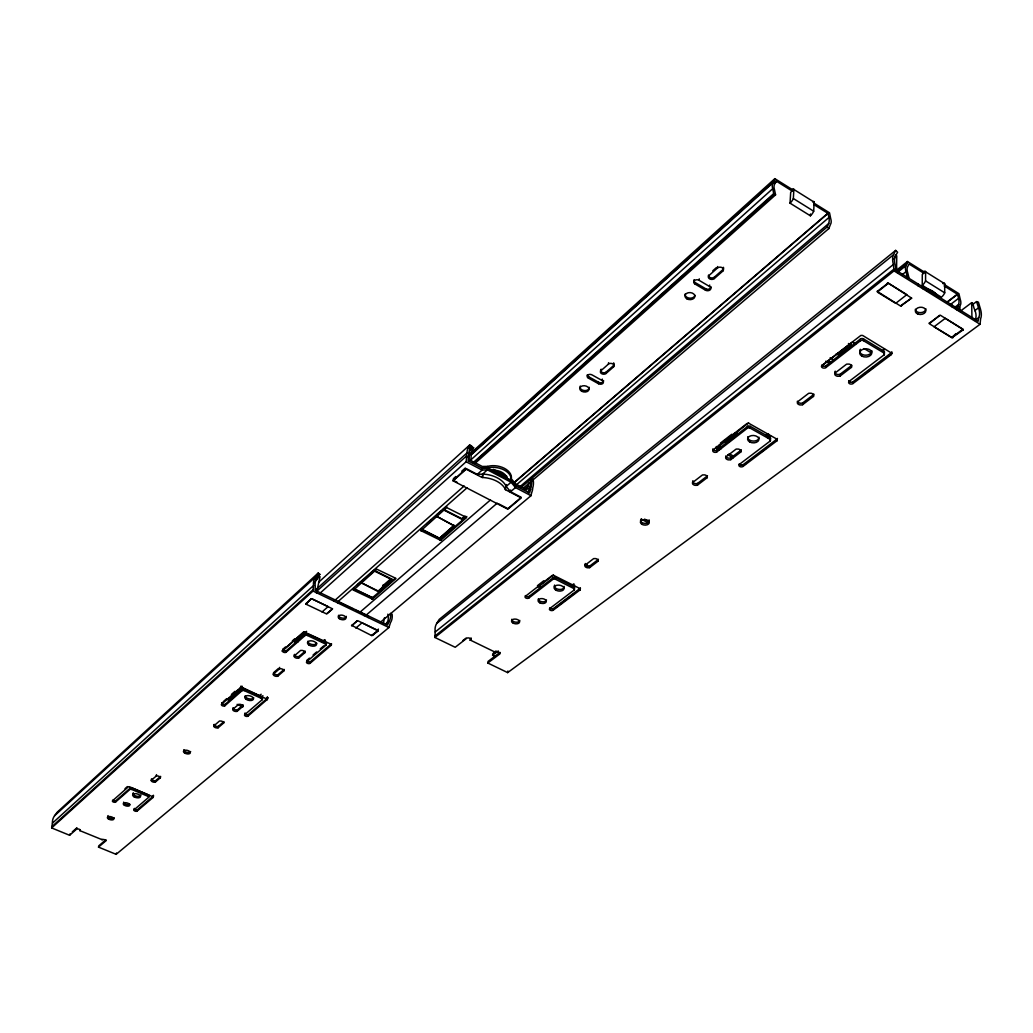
<?xml version="1.0" encoding="UTF-8"?>
<svg xmlns="http://www.w3.org/2000/svg" width="1033" height="1033" viewBox="0 0 1033 1033"><rect width="100%" height="100%" fill="white"/><g stroke="black" fill="none" stroke-linecap="round" stroke-linejoin="round"><path stroke-width="1.5" d="M925.607 271.808L944.678 283.726L944.717 292.817A5.759 2.725 -55.5 0 1 941.386 297.194L922.237 285.302A5.785 2.686 -55.8 0 0 925.568 280.886L925.607 271.808A2.466 1.136 -55.7 0 0 923.799 271.718L907.465 261.517L896.14 270.556M922.237 285.302L922.288 274.404L923.786 273.228L923.799 271.718M922.65 288.659L922.65 286.812M918.117 285.844L918.13 283.998M976.547 301.597L978.406 302.165L980.446 308.996A21.435 11.311 52.1 0 1 980.627 318.745L980.059 324.285L507.668 672.612L487.808 663.018L499.443 654.238A2.298 1.304 8.6 0 0 498.823 652.365A2.298 1.304 8.6 0 0 495.646 652.404L470.519 640.189A2.311 1.317 9.2 0 0 469.86 638.278A2.311 1.317 9.2 0 0 466.684 638.317L455.204 647.278L434.893 637.464L435.203 631.976A16.528 12.086 51.6 0 1 436.675 623.48L439.219 619.4L895.65 250.399L897.587 252.22L895.508 255.964A19.614 10.498 51.2 0 0 895.353 265.701L895.998 270.259L978.135 321.276L978.742 317.57A19.369 10.227 52.1 0 0 978.574 307.821L976.547 301.597L972.673 304.503M897.303 272.557L906.122 265.533L907.465 261.517M896.528 271.472L896.76 255.835L895.585 255.112L894.41 258.405A16.58 8.897 51.2 0 0 893.829 258.947M821.713 365.217L821.816 365.372A2.544 1.717 -0.3 0 0 826 365.721L860.386 339.031A2.208 1.511 -1.7 0 1 863.511 338.876L883.809 351.104A2.169 1.472 -2 0 1 884.274 352.847L883.912 354.99L849.268 381.267A2.531 1.692 -0.8 0 0 849.475 383.656A2.531 1.692 -0.8 0 0 853.051 383.488L891.13 354.706L891.156 352.899A2.337 1.575 -2.2 0 0 891.776 351.749M434.893 637.464L894.01 270.878L893.39 264.487A21.706 11.621 51.2 0 1 893.545 254.751L895.65 250.399M884.235 354.668A2.169 1.472 -2 0 0 883.783 352.912L883.809 351.104M883.912 354.99L884.274 352.847M883.783 352.912L863.459 340.683L863.511 338.876M891.13 354.706A2.337 1.575 -2.2 0 0 891.647 353.157L862.684 335.467L860.902 335.402L822.1 365.269A2.544 1.717 -0.3 0 0 822.345 367.696A2.544 1.717 -0.3 0 0 825.922 367.528L860.334 340.851L860.386 339.031M853.051 383.488L853.103 381.694L891.156 352.899M836.239 353.88A3.306 2.247 -0.9 0 0 841.469 354.087L850.262 347.256L850.314 345.771A3.319 2.273 -1.2 0 0 851.089 344.712M851.295 367.438A1.976 1.33 -1 0 0 851.683 366.999L851.592 365.682A4.287 2.892 -0.9 0 0 849.061 364.081L846.828 364.12A1.976 1.33 -1 0 0 846.221 364.429L835.155 372.939A1.963 1.317 -0.6 0 0 834.767 373.378L834.884 374.682A4.261 2.867 -0.6 0 0 837.401 376.257L839.609 376.232A1.963 1.317 -0.6 0 0 840.216 375.922L851.295 367.438L851.36 365.63A1.976 1.33 -1 0 0 851.734 365.191M840.203 375.922L840.268 374.127L851.36 365.63M841.469 354.087L841.521 352.602L850.314 345.771M840.268 374.127A1.963 1.317 -0.6 0 1 839.674 374.437L837.75 374.527A4.261 2.867 -0.6 0 1 835.09 373.068L835.219 371.144M825.922 367.528L826 365.721M72.31 831.849L76.933 827.769L76.532 829.163L69.611 835.284L51.65 827.937L313.012 591.057L313.528 585.556A16.825 12.641 48 0 1 315.388 577.06L318.241 573.005L319.843 574.361L317.105 577.886A15.198 11.415 48 0 0 315.246 586.382L315.078 590.282L387.543 625.12L388.821 621.814A15.03 11.195 49.6 0 0 390.435 613.344M521.174 487.395L827.226 226.911L828.737 223.49A22.119 12.112 49.6 0 0 828.995 217.434L827.807 213.289L813.681 204.469M813.345 396.478A1.924 1.291 0.3 0 0 813.707 396.052L813.591 394.787A4.184 2.789 0.4 0 0 811.086 393.237L808.904 393.263A1.924 1.291 0.4 0 0 808.322 393.573L797.696 401.734A1.911 1.278 0.7 0 0 797.334 402.16L797.463 403.412A4.158 2.763 0.7 0 0 799.955 404.936L802.125 404.923A1.911 1.278 0.7 0 0 802.693 404.626L813.345 396.478L813.423 394.696A1.924 1.291 0.3 0 0 813.784 394.27L813.862 394.102M528.586 483.134A31.584 21.551 49.1 0 1 528.044 486.13L527.295 488.764A5.217 3.551 50 0 0 526.843 489.849L515.841 484.077L511.322 478.783A15.999 10.175 9 0 0 504.401 468.323A15.999 10.175 9 0 0 487.705 466.387L482.256 466.464L471.035 460.589A5.294 3.641 48.3 0 0 470.971 459.207L471.113 456.224A31.623 21.59 49 0 1 473.618 447.702L471.784 446.734A30.486 20.828 48.9 0 0 469.279 455.269L469.137 458.252A5.294 3.641 48.2 0 1 468.556 461.17M802.693 404.626L802.783 402.844L813.423 394.696M792.208 189.504L792.13 191.015L790.684 192.293L790.038 203.165L810.389 215.807A5.927 2.428 -57.1 0 0 813.694 211.21L814.146 202.145L793.861 189.465A2.531 1.007 -57.2 0 0 792.208 189.504L774.84 178.657L470.971 453.022M810.389 215.807L810.479 213.986M214.089 724.624L214.632 725.502A3.073 1.575 13.1 0 0 216.865 726.431L218.157 726.431A1.42 0.723 13.1 0 0 218.492 726.264L223.916 721.563L223.554 723.074L218.131 727.761A1.42 0.723 13.1 0 1 217.795 727.929L216.271 727.891A3.086 1.575 13.1 0 1 214.141 726.896L213.728 726.122A1.42 0.723 13.2 0 1 213.87 725.876L214.231 724.378M790.038 203.165A5.953 2.376 -57.3 0 0 793.344 198.53L793.861 189.465M712.847 448.864A2.363 1.537 3.3 0 0 714.32 450.478A2.363 1.537 3.3 0 0 717.044 450.104L747.84 426.255A2.027 1.33 2.3 0 1 750.294 426.371L769.947 437.437A2.053 1.343 1.9 0 1 770.192 439.335L770.089 441.091L739.421 464.359A2.363 1.511 2.7 0 0 739.757 466.503A2.363 1.511 2.7 0 0 743.076 466.387L776.829 440.871L777.41 438.444M776.829 440.871L777.242 438.793M770.089 441.091A2.053 1.343 1.9 0 0 769.83 439.206L769.947 437.437M475.038 463.365L775.576 194.824L774.479 189.723A11.879 6.547 49.1 0 1 774.879 183.68L776.454 181.227L792.13 191.015M471.435 454.623L773.162 182.609L774.84 178.657M713.132 449.742L713.248 449.884A2.363 1.537 3.3 0 0 713.583 451.976A2.363 1.537 3.3 0 0 716.902 451.847L747.324 428.243L747.505 426.448M747.324 428.243L747.84 426.255M769.83 439.206L750.178 428.127L750.294 426.371M233.084 708.083L233.484 708.87A3.125 1.627 13 0 0 235.653 709.891L237.19 709.942A1.446 0.749 12.9 0 0 237.538 709.761L243.129 704.919L242.768 706.443L237.177 711.285A1.446 0.749 12.9 0 1 236.841 711.453L235.292 711.414A3.125 1.627 13 0 1 233.122 710.394L232.722 709.606A1.446 0.749 13 0 1 232.864 709.348L233.226 707.837M743.076 466.387L743.205 464.63L776.932 439.102M740.674 452.067A1.846 1.188 2.7 0 0 741.01 451.679L740.842 450.504A3.99 2.583 2.8 0 0 738.388 449.058L736.322 449.058A1.846 1.201 2.7 0 0 735.78 449.342L725.979 456.87A1.834 1.188 3 0 0 725.644 457.27L725.825 458.432A3.977 2.57 3 0 0 728.252 459.866L730.318 459.853A1.834 1.175 3 0 0 730.86 459.582L740.674 452.067L740.803 450.323A1.846 1.188 2.7 0 0 741.126 449.923L741.19 449.768M736.749 432.414A3.086 2.027 2.7 0 1 736.258 434.402L736.142 435.836L728.381 441.866A3.073 2.001 3 0 1 723.526 441.633M728.381 441.866L728.497 440.432L736.258 434.402M730.86 459.582L730.99 457.839L740.803 450.323M716.45 448.464L716.502 446.566L716.45 448.464L719.239 450.014M716.902 451.847L717.044 450.104M722.726 271.163A3.383 2.428 1.9 0 0 722.222 267.728A3.383 2.428 1.9 0 0 717.47 268.025L709.051 275.449A3.357 2.415 2.2 0 0 709.568 278.845A3.357 2.415 2.2 0 0 714.294 278.561L722.726 271.163L722.855 269.678A3.37 2.428 1.9 0 0 723.371 267.289M707.011 477.827A1.808 1.149 3.7 0 0 707.334 477.44L707.14 476.316A3.912 2.492 3.8 0 0 704.726 474.896L702.698 474.909A1.808 1.149 3.7 0 0 702.169 475.167L692.743 482.424A1.795 1.136 4 0 0 692.433 482.798L692.626 483.922A3.887 2.479 4 0 0 695.028 485.316L697.043 485.316A1.795 1.136 4 0 0 697.559 485.058L707.011 477.827L707.153 476.084A1.795 1.149 3.7 0 0 707.476 475.709M697.559 485.058L697.714 483.328L707.153 476.084M717.47 268.025L717.599 266.54M714.294 278.561L714.423 277.089L722.855 269.678M709.581 286.515L699.121 280.33A3.344 2.389 2.8 0 0 694.434 280.614A3.344 2.389 2.8 0 0 694.989 283.998L705.423 290.157A3.331 2.376 2.5 0 0 710.11 289.873A3.331 2.376 2.5 0 0 709.581 286.515L709.71 285.043M692.743 482.424L692.898 480.694M705.423 290.157L705.565 288.685L695.119 282.526A3.344 2.389 2.8 0 1 694.124 279.672M699.121 280.33L699.264 278.858M694.989 283.998L695.119 282.526M101.97 839.325L102.138 839.752A1.898 0.865 13.9 0 1 104.656 839.752A1.898 0.865 13.9 0 1 105.56 841.107L98.497 847.112L116.148 854.343L388.912 627.522L390.5 622.628A16.631 12.383 49.6 0 0 392.101 614.144M51.65 827.937L52.425 823.185A13.532 11.763 46.2 0 1 54.568 815.76L57.293 812.106L318.241 573.005M598.017 561.216A1.679 1.02 6.5 0 0 598.275 560.88L598.042 559.873A3.641 2.208 6.6 0 0 595.718 558.595L593.833 558.582A1.679 1.02 6.6 0 0 593.368 558.814L585.091 565.18A1.666 1.007 6.8 0 0 584.82 565.516L585.065 566.51A3.628 2.182 6.7 0 0 587.39 567.776L589.249 567.788A1.666 1.007 6.7 0 0 589.714 567.569L598.017 561.216L598.21 559.537A1.679 1.02 6.5 0 0 598.417 559.331M355.83 628.09L362.002 622.834L378.026 630.879L371.854 635.669L351.672 625.378M587.067 565.903L587.273 564.238M613.628 365.54L606.216 372.035A3.125 2.131 6.1 0 1 601.865 372.254A3.125 2.131 6.1 0 1 601.18 369.22L600.999 370.666A3.125 2.131 6.1 0 0 601.684 373.688A3.125 2.131 6.1 0 0 606.035 373.468L613.447 366.973L613.628 365.54A3.138 2.156 5.9 0 0 614.028 365.062M589.714 567.569L589.92 565.89L598.21 559.537M606.035 373.468L606.216 372.035M525.332 595.55A2.092 1.24 8.1 0 0 526.946 596.687A2.092 1.24 8.1 0 0 529.09 596.377L553.533 577.46A1.782 1.059 7.5 0 1 555.689 577.589L573.948 586.847A1.808 1.072 7.1 0 1 574.361 588.384L574.154 590.037L549.788 608.514A2.079 1.214 7.6 0 0 550.305 610.258A2.079 1.214 7.6 0 0 553.184 610.219L579.991 589.959L580.21 588.293L553.404 608.566A2.079 1.214 7.5 0 1 551.364 608.902A2.079 1.214 7.5 0 1 549.711 607.882M579.991 589.959L580.443 588.048M600.999 370.666L608.398 364.132L608.579 362.699M585.091 565.18L585.298 563.514M602.11 380.506L592.064 374.914A3.112 2.118 6.5 0 0 587.725 375.121A3.112 2.118 6.5 0 0 588.423 378.13L598.456 383.708A3.112 2.105 6.2 0 0 602.781 383.501A3.112 2.105 6.2 0 0 602.11 380.506L602.291 379.072M598.456 383.708L598.636 382.275L588.616 376.709A3.112 2.118 6.5 0 1 587.351 374.695M574.154 590.037A1.808 1.072 7.1 0 0 573.728 588.5L573.948 586.847M588.423 378.13L588.616 376.709M553.184 610.219L553.404 608.566M580.236 589.714L579.926 588.565L553.611 575.355A1.924 1.149 7.5 0 0 551.88 575.704L525.423 596.299A2.092 1.227 8.1 0 0 525.965 598.068A2.092 1.227 8.1 0 0 528.857 598.017L552.991 579.293L553.262 577.615M552.991 579.293L553.533 577.46M573.728 588.5L555.457 579.242L555.689 577.589M528.857 598.017L529.09 596.377M507.668 672.612L507.9 671.011M481.985 468.207L487.421 468.065A16.012 10.162 9 0 1 504.143 470.002A16.012 10.162 9 0 1 511.064 480.461L515.557 485.794L529.567 492.999A47.57 32.139 51 0 1 530.588 489.681L531.039 486.556A22.248 15.146 49.4 0 0 531.556 479.816M499.443 654.238L499.688 652.636A2.298 1.304 8.6 0 0 499.946 652.352M495.388 656.562L492.612 655.219L492.857 653.618L496.24 651.048M487.808 663.018L488.054 661.417L499.688 652.636M511.322 478.783L511.064 480.461L487.421 468.065L487.705 466.387M510.328 492.237L510.676 489.991M455.863 476.484L453.487 478.615L453.1 480.849L507.81 509.192L521.187 497.906L505.395 489.655L506.312 484.554M506.454 484.748L506.183 486.427L510.56 491.747L521.265 497.338L507.9 508.636L498.577 503.807M470.777 638.575L470.209 640.279L470.777 638.575A2.311 1.317 9.2 0 0 471.151 637.968M505.395 489.655L505.524 489.552A22.261 13.997 9.2 0 0 482.437 477.491L483.057 473.747M482.437 477.491L482.592 474.095L487.421 469.834L511.077 482.23L515.467 487.563L530.988 495.698A47.557 32.113 51 0 1 532.382 490.61L532.834 487.486A22.429 15.263 49.4 0 0 533.08 479.118M446.798 506.648L443.26 509.773L461.635 519.16L464.101 516.552M454.016 525.732L435.81 515.867L454.016 525.732L439.025 538.697L427.83 533.054M319.946 593.291L466.128 461.738A49.145 34.115 47.2 0 0 466.451 456.018L466.993 452.893A22.571 15.443 48.7 0 1 469.705 444.952L471.526 445.92A22.39 15.314 48.7 0 0 468.827 453.849L468.285 456.986A49.119 34.089 47.3 0 1 468.181 460.834L482.359 468.401L487.705 468.143L511.335 480.539L515.725 485.884M439.025 538.697L454.12 525.19M440.2 540.349L440.445 538.697L421.244 528.961L421.012 530.691L440.678 540.349L466.619 517.52L446.682 507.603L420.986 530.665L421.309 529.051M440.936 538.709L440.471 540.375L440.484 538.709L466.839 516.487M440.678 540.349L441.156 538.632M441.026 540.156L441.311 538.503M420.935 530.613L421.219 528.935M382.43 588.41L382.959 585.621L390.861 578.777M377.949 591.457L391.804 579.035L377.949 591.457L360.414 582.328L378.052 590.928M383.359 623.583L384.508 617.644M245.105 713.17L244.744 714.681A1.859 0.968 12.8 0 0 245.505 716.14A1.859 0.968 12.8 0 0 247.972 716.127L267.366 699.302L242.355 687.5A1.704 0.904 13 0 0 240.508 687.668L240.87 686.132M267.327 699.522L267.715 697.766M382.378 587.635L382.636 586.318M371.518 635.411L377.975 630.776L378.336 629.045M368.187 617.566L368.51 615.965M372.1 599.14L372.293 597.513L353.764 588.526L353.467 590.153L372.474 599.127L396.001 578.403L376.748 569.183L353.467 590.153M372.229 599.153L372.629 597.539L395.071 578.403M372.358 599.14L372.861 597.5M372.59 599.088L373.107 597.345M364.249 615.681L364.572 614.08M353.389 590.075L353.803 587.984M309.448 658.137L307.046 660.19L306.711 661.753A1.95 1.059 12 0 0 307.447 663.328A1.95 1.059 12 0 0 310.055 663.302L331.167 645.276L331.49 643.701L310.391 661.74A1.95 1.059 12.1 0 1 308.118 661.908A1.95 1.059 12.1 0 1 306.814 660.565M306.711 661.753L326.079 645.096A1.653 0.917 11.9 0 0 325.318 643.933L325.64 642.358L307.731 633.9A1.692 0.943 12.2 0 0 305.458 633.926L286.477 650.622L286.128 652.185A1.95 1.072 12.5 0 1 283.52 652.21A1.95 1.072 12.5 0 1 282.758 650.609L283.119 649.047L285.431 647.007M325.911 645.289L326.415 643.507A1.653 0.917 11.9 0 0 325.64 642.358M326.079 645.096L326.415 643.507M338.191 603.156L338.527 601.555M334.201 601.245L334.537 599.631M310.055 663.302L310.391 661.74M286.128 652.185L305.122 635.502A1.692 0.943 12.2 0 1 307.382 635.476L307.731 633.9M316.472 593.084L320.036 576.698L319.016 576.194L315.685 579.242M304.864 652.701L305.213 651.139L299.053 656.471A1.511 0.826 12.3 0 1 298.692 656.652L297.297 656.678A3.28 1.795 12.3 0 1 294.973 655.645L294.431 654.677A1.511 0.826 12.3 0 1 294.599 654.393L294.25 655.955A1.511 0.826 12.3 0 0 294.082 656.239L294.47 657.091A3.28 1.795 12.3 0 0 296.716 658.189L298.343 658.215A1.511 0.826 12.3 0 0 298.718 658.034L304.864 652.701A1.511 0.839 12.2 0 0 305.045 652.417L304.658 651.565A3.293 1.808 12.2 0 0 302.411 650.454L300.758 650.416A1.511 0.839 12.2 0 0 300.396 650.609L294.25 655.955M298.718 658.034L299.053 656.471M305.122 635.502L305.458 633.926M295.167 640.37L294.96 642.126L295.231 640.098M277.787 676.15L278.135 674.601L284.088 669.436L283.739 670.985L277.787 676.15A1.485 0.801 12.5 0 1 277.425 676.331L275.824 676.305A3.228 1.743 12.5 0 1 273.603 675.22L273.203 674.394A1.485 0.801 12.5 0 1 273.371 674.123L279.323 668.945A1.498 0.813 12.5 0 1 279.672 668.764L281.286 668.79A3.241 1.756 12.5 0 1 283.52 669.875L283.92 670.611A1.498 0.813 12.4 0 1 283.739 670.985M273.371 674.123L273.719 672.573L278.484 668.428M279.323 668.945L279.672 667.395M244.744 714.681L262.188 699.728L262.537 698.192A1.601 0.852 12.6 0 0 261.891 696.926L244.576 689.088A1.588 0.839 13 0 0 242.716 688.959L225.246 704.248L224.871 705.771A1.872 0.968 13.2 0 1 222.405 705.784A1.872 0.968 13.2 0 1 221.63 704.312L221.992 702.789M266.85 698.579L267.198 697.043M267.121 698.812L267.47 697.275M267.173 699.728L267.65 697.52M262.188 699.728A1.601 0.852 12.6 0 0 261.543 698.463L261.891 696.926M247.972 716.127L248.32 714.616L267.676 697.998M261.543 698.463L244.214 690.612L244.576 689.088M237.177 711.285L237.538 709.761M224.871 705.771L242.109 690.625L242.51 689.076M242.109 690.625L242.716 688.959M218.131 727.761L218.492 726.264M160.257 777.849L160.632 776.39L155.738 780.625A1.356 0.659 13.6 0 1 155.441 780.767L154.214 780.767A2.931 1.42 13.7 0 1 152.096 779.902L151.528 779.102A1.356 0.659 13.7 0 1 151.657 778.869L151.27 780.328A1.356 0.659 13.7 0 0 151.154 780.548L151.567 781.245A2.931 1.42 13.7 0 0 153.633 782.175L155.066 782.226A1.356 0.659 13.6 0 0 155.363 782.071L160.257 777.849A1.356 0.659 13.6 0 0 160.386 777.617L159.96 776.919A2.944 1.433 13.6 0 0 157.894 775.99L156.448 775.938A1.356 0.659 13.6 0 0 156.151 776.093L151.27 780.328M156.151 776.093L156.525 774.634M155.363 782.071L155.738 780.625M153.439 796.004L137.479 809.652A1.704 0.801 13.7 0 1 135.271 809.627A1.704 0.801 13.7 0 1 134.471 808.4L134.096 809.82A1.704 0.801 13.7 0 0 134.897 811.06A1.704 0.801 13.7 0 0 137.105 811.086L153.078 797.45L153.336 795.229M153.078 797.45L153.568 795.849M134.096 809.82L148.597 797.386A1.472 0.697 13.6 0 0 147.926 796.314L148.3 794.868L132.159 788.037A1.446 0.697 13.9 0 0 130.481 787.908L115.954 800.614L115.58 802.047A1.704 0.813 14 0 1 113.359 802.021A1.704 0.813 14 0 1 112.545 800.769L128.221 786.952A1.562 0.749 13.9 0 1 129.474 786.746L153.142 796.882M148.597 797.386L148.972 795.952A1.472 0.697 13.6 0 0 148.3 794.868M137.105 811.086L137.479 809.652M130.274 788.024L129.9 789.47L115.58 802.047M130.481 787.908L130.093 789.354A1.446 0.697 13.9 0 1 131.785 789.483L147.926 796.314M131.785 789.483L132.159 788.037M116.148 854.343L116.509 852.948M495.169 651.345L495.646 652.404M105.56 841.107L105.947 839.713L98.884 845.73L98.497 847.112M69.611 835.284L70.012 833.889M351.517 625.624L357.663 620.665L378.052 630.479M79.903 829.551L79.773 830.597L102.202 839.726M944.175 285.96L957.371 294.185L958.663 298.292A21.461 11.402 51.8 0 1 958.714 304.361L957.501 307.834L959.089 309.422L960.29 305.342A11.415 6.043 51.9 0 0 960.225 299.273L958.921 293.669L944.201 284.462M523.808 487.705L828.866 228.564L830.416 224.535A11.763 6.43 49.8 0 0 830.674 218.479L829.538 212.824L813.784 202.984M929.287 323.122L940.327 315.194L963.35 329.721L952.129 337.636L929.338 323.755L939.449 315.401M777.139 440.562L776.945 439.154L749.157 423.491A2.182 1.433 2.3 0 0 746.575 423.827L713.209 449.794M911.597 298.098L888.148 283.042L877.275 291.422L900.686 306.117L911.597 298.098L900.996 305.548L901.577 305.897M319.016 576.194L317.273 579.216A12.848 9.659 47.9 0 0 314.639 582.599M305.884 604.266L311.23 598.74M327.035 613.744L332.484 608.941L326.441 613.86L306.039 604.202M351.93 625.701L357.056 620.781M378.039 630.659L372.448 635.398M294.857 641.687L306.62 631.331M930.01 323.135L929.313 323.071M952.994 337.429L952.361 337.042L955.732 333.827M54.568 815.76L315.388 577.06M315.091 578.712L319.843 574.361M52.425 823.185L313.528 585.556M318.538 582.367L469.705 444.952M52.05 826.529L313.361 589.456M469.15 448.09L471.526 445.92M469.421 448.864L471.784 446.734M316.292 589.327L466.993 452.893M471.255 449.833L473.618 447.702M316.86 591.186L466.451 456.018M466.916 457.399L469.279 455.269M470.738 454.404L774.75 180.155M470.699 454.675L774.724 180.465M305.768 603.776L311.527 598.675L328.107 606.629L322.051 611.988M774.066 183.383L776.454 181.227M774.04 183.68L776.442 181.524M470.531 460.163L772.761 188.652A10.872 5.991 49.1 0 1 773.162 182.609M461.79 471.177L465.354 467.988M473.359 462.474L773.678 193.649M453.1 480.849L466.141 469.176L482.037 477.466M473.424 463.107L773.82 194.359L775.576 194.824M334.989 600.238L464.14 485.962M457.296 482.424L453.19 480.293L466.245 468.608L477.246 474.354L482.075 470.092L487.421 469.834M223.167 701.756L226.705 698.631M231.431 694.46L234.969 691.335M292.365 640.886L294.689 638.833M124.993 788.695L127.408 786.565M712.783 270.788L716.398 267.612M221.54 704.299L242.096 686.17M282.009 650.984L303.779 631.783M337.636 601.916L467.045 487.808M282.758 650.609L304.231 631.964L331.167 644.269A1.782 0.994 11.8 0 1 331.167 645.276M357.418 584.794L361.046 581.592M436.998 514.628L440.613 511.451M370.64 573.315L374.049 570.319M426.655 523.938L431.239 519.909M233.523 694.318L238.261 690.147M360.297 582.87L371.673 572.85M427.701 523.473L431.135 520.451M228.422 700L242.626 687.5M213.87 725.876L219.28 721.176A1.42 0.736 13.1 0 1 219.616 721.008L221.139 721.047A3.086 1.588 13.1 0 1 223.283 722.054L223.709 722.726A1.42 0.736 13.1 0 1 223.554 723.074M232.864 709.348L238.442 704.493A1.446 0.762 12.9 0 1 238.791 704.325L240.34 704.364A3.138 1.64 12.9 0 1 242.523 705.397L242.936 706.081A1.446 0.762 12.9 0 1 242.768 706.443M388.86 580.946L391.12 578.984M461.635 519.16L465.199 516.074M258.754 696.281L261.155 694.228M322.257 641.7L324.62 639.659M323.097 642.242L325.46 640.215M260.458 697.779L262.911 695.674M359.561 612.543L490.468 499.946M511.077 482.23L506.183 486.427A22.326 14.062 9.2 0 0 482.592 474.095L477.246 474.354M313.051 655.038L316.653 651.952M320.256 648.866L323.846 645.78M514.382 482.282L827.807 213.289M514.344 482.566L827.795 213.586M516.345 484.89L828.995 217.434M365.966 615.268L497.247 503.123M510.56 491.747L515.467 487.563M519.237 487.279L828.737 223.49M524.402 489.216L528.044 486.13M528.586 488.635L531.039 486.556M528.121 491.747L530.588 489.681M380.686 622.008L530.988 495.698M386.355 623.893L388.821 621.814M436.675 623.48L893.545 254.751M435.203 631.976L893.39 264.487M435.177 635.863L894.036 269.045M897.38 271.046L907.452 263.015M897.367 271.343L907.439 263.325M902.274 274.597L906.057 271.602A10.537 5.643 51.3 0 1 906.122 265.533M462.707 640.705L466.051 638.097M537.431 585.698L543.784 580.74M720.35 443.17L731.79 434.26M748.641 422.846L716.385 448.374M822.358 365.475L852.238 342.233L855.957 343.705M553.468 575.019L537.999 587.144L538.348 585.827L541.163 587.248M765.647 435.603L768.126 433.705M766.783 436.404L769.262 434.519M571.339 585.75L573.909 583.787M572.011 587.015L574.58 585.065M767.997 437.798L770.566 435.849M882.001 351.013L884.571 349.051M947.093 302.01L957.371 294.185M947.093 302.307L957.371 294.495M949.663 305.122L958.663 298.292M492.612 655.219L498.268 650.945M554.321 608.553L573.573 593.988M743.101 465.793L745.671 463.843M759.797 453.164L766.215 448.309M865.112 373.52L874.099 366.728M885.655 357.986L892.086 353.131M954.866 307.266L958.714 304.361M960.432 311.114L971.704 302.643L972.828 303.353L973.964 308.015A16.36 8.651 52.1 0 1 974.765 320.307M974.7 310.713L978.574 307.821M952.361 337.042L962.446 329.579L963.079 329.966M974.855 320.45L978.742 317.57M331.838 608.824L332.51 608.824L311.708 598.688M887.282 283.442L888.587 283.365L906.871 294.625L895.701 303.34L877.482 292.184L877.391 291.099L878.05 291.5L887.915 283.662L887.27 283.262M962.963 330.276L963.04 329.243L945.298 318.319L934.013 326.815L951.742 337.675L953.046 337.61M79.877 830.597L79.941 830.571A1.911 0.878 14.2 0 0 78.999 829.202A1.911 0.878 14.2 0 0 76.532 829.163M491.773 470.351L493.593 470.235A11.595 7.36 9 0 1 506.467 476.988L506.738 478.202M739.124 463.998A2.363 1.511 2.7 0 0 740.919 465.095L741.152 465.121M848.687 380.699A2.531 1.692 -0.9 0 0 850.379 382.184L850.624 382.223M237.099 704.351L242.845 706.946M295.309 640.563L298.059 641.855M307.382 635.476L325.318 643.933M311.114 598.804L305.781 604.176M338.85 602.149L353.054 608.979M355.894 610.348L362.996 613.757M313.012 591.057L388.912 627.522M354.836 589.404L371.247 597.358M375.418 570.978L390.448 578.364M373.946 570.849L391.701 579.565M422.342 529.684L439.115 538.141M443.351 509.217L461.725 518.605M588.397 566.588L585.737 565.206L588.384 566.755M493.412 469.382L507.009 476.51M466.128 461.738L482.075 470.092M644.669 519.173L648.724 521.329M641.79 519.431L648.556 523.021M718.594 445.378L721.305 446.902M716.592 446.721L720.776 449.058M729.143 453.707L733.327 456.031M727.619 454.675L733.198 457.774M828.324 361.163L830.79 362.622M825.806 361.188L829.499 363.371M830.132 357.818L833.825 360.001M864.13 348.586L870.935 352.666M911.519 298.175L911.351 298.305M894.01 270.878L980.059 324.285M793.344 198.53L813.694 211.21M925.568 280.886L944.717 292.817M923.786 273.228L909.053 264.022L907.736 266.54A11.518 6.159 51.3 0 0 907.671 272.596L908.924 277.657L907.297 277.27L906.057 271.602M827.226 226.911L828.866 228.564M835.077 373.068L834.729 372.306M585.078 564.547L585.414 564.986A3.615 2.182 6.7 0 0 587.854 566.161L589.456 566.123A1.666 1.007 6.7 0 0 589.92 565.89M692.588 481.856L692.911 482.359A3.887 2.479 4 0 0 695.454 483.651L697.198 483.586A1.795 1.136 4 0 0 697.714 483.328M797.386 401.256L797.696 401.811A4.158 2.763 0.7 0 0 800.33 403.219L802.202 403.141A1.911 1.278 0.7 0 0 802.783 402.844M772.761 188.652L773.82 194.359M725.695 455.992L725.954 456.676A3.964 2.57 3 0 0 728.394 458.123L730.447 458.11A1.834 1.188 3 0 0 730.99 457.839M273.551 672.948L274.094 673.8A3.228 1.743 12.5 0 0 276.405 674.794L277.774 674.781A1.485 0.801 12.5 0 0 278.135 674.601M971.704 302.643L971.937 318.293M956.635 307.911L956.648 309.758M952.181 305.148L952.194 306.995M923.476 288.181A19.098 13.209 -3.8 0 1 938.093 297.246M926.846 290.596A19.111 13.209 -3.8 0 1 936.892 296.833M896.037 268.851A36.607 19.64 51.6 0 1 896.502 267.534M959.192 306.414A25.967 13.855 51.9 0 1 960.277 311.656M958.172 308.802A25.76 13.752 51.8 0 1 958.404 310.494M841.521 352.602A3.306 2.247 -0.9 0 1 837.582 353.157M735.018 432.685A3.086 2.014 2.7 0 1 736.568 435.397M942.858 283.623A2.453 1.162 -55.5 0 1 944.678 283.726M848.455 343.537A3.319 2.273 -1.2 0 1 850.934 345.022A3.319 2.273 -1.2 0 1 850.262 347.256M728.497 440.432A3.073 2.001 3 0 1 724.185 440.6M925.852 308.738A5.268 3.628 -3.7 0 1 920.752 312.637A5.268 3.628 -3.7 0 1 915.328 309.319M871.878 350.781A6.082 4.132 -1.6 0 1 866.119 355.197A6.082 4.132 -1.6 0 1 859.74 351.388M859.856 350.316A6.082 4.132 -1.6 0 1 860.386 349.296M853.103 381.694A2.531 1.692 -0.9 0 1 850.379 382.184M743.205 464.63A2.363 1.511 2.7 0 1 740.919 465.095M759.01 437.191A5.656 3.693 2.2 0 1 753.173 441.091A5.656 3.693 2.2 0 1 747.802 436.675M519.819 620.394A4.042 2.337 8.3 0 1 515.519 622.15A4.042 2.337 8.3 0 1 511.813 619.271M564.147 586.37A4.984 2.957 7.4 0 1 558.814 589.391A4.984 2.957 7.4 0 1 554.605 585.052M649.318 521.252A4.403 2.737 5.4 0 1 644.411 523.357A4.403 2.737 5.4 0 1 640.602 520.077M640.886 519.392A4.403 2.737 5.4 0 1 641.454 518.811M649.008 519.831A4.403 2.737 5.4 0 1 649.305 520.542M546.496 599.966A4.119 2.428 7.7 0 1 542.08 601.787A4.119 2.428 7.7 0 1 538.348 598.83M860.334 340.851A2.221 1.511 -1.6 0 1 863.459 340.683M747.711 428.024A2.027 1.33 2.3 0 1 750.178 428.127M553.301 579.113A1.782 1.059 7.5 0 1 555.457 579.242M528.715 492.689A5.217 3.538 50 0 1 529.09 489.707L529.839 487.072A30.422 20.737 49.2 0 0 530.536 480.9M382.959 585.621A1.614 1.188 49.2 0 1 384.341 584.846M714.423 277.089A3.357 2.415 2.2 0 1 710.459 277.709A3.357 2.415 2.2 0 1 708.483 275.101M589.146 387.246A4.636 3.125 6.7 0 1 584.123 390.539A4.636 3.125 6.7 0 1 580.262 386.071M613.563 362.906A3.138 2.156 5.9 0 1 614.209 363.965M608.398 364.132A3.151 2.156 5.9 0 1 612.789 363.913A3.151 2.156 5.9 0 1 613.447 366.973M694.977 295.283A4.958 3.538 3.1 0 1 689.36 298.124A4.958 3.538 3.1 0 1 685.15 294.018M710.949 286.67A3.331 2.376 2.5 0 1 709.245 288.982A3.331 2.376 2.5 0 1 705.565 288.685M603.53 380.531A3.112 2.105 6.2 0 1 602.071 382.572A3.112 2.105 6.2 0 1 598.636 382.275M812.674 201.977A2.531 1.033 -57 0 1 814.146 202.145M387.84 614.157A12.693 9.465 49.7 0 1 386.071 623.777M286.477 650.622A1.95 1.072 12.5 0 1 284.036 650.725A1.95 1.072 12.5 0 1 282.965 649.228M346.326 616.378A3.964 2.26 11.7 0 1 342.401 618.121A3.964 2.26 11.7 0 1 338.501 615.294M316.795 643.236A4.649 2.583 12.1 0 1 311.811 644.45A4.649 2.583 12.1 0 1 307.795 641.286M248.32 714.616A1.859 0.968 12.8 0 1 246.022 714.681A1.859 0.968 12.8 0 1 244.963 713.325M225.246 704.248A1.872 0.981 13.2 0 1 222.934 704.325A1.872 0.981 13.2 0 1 221.863 702.957M253.731 697.766A4.429 2.337 12.8 0 1 249.082 698.837A4.429 2.337 12.8 0 1 245.144 695.919M114.198 817.697A3.306 1.549 13.9 0 1 111.319 818.446A3.306 1.549 13.9 0 1 107.987 816.78M107.819 815.941A3.306 1.549 13.9 0 1 108.078 815.592M140.888 794.881A4.055 1.937 13.8 0 1 136.227 796.12A4.055 1.937 13.8 0 1 133.347 792.789M115.954 800.614A1.704 0.813 14 0 1 114.456 800.807A1.704 0.813 14 0 1 112.946 800.046M190.653 751.546A3.525 1.769 13.4 0 1 186.573 752.231A3.525 1.769 13.4 0 1 183.887 749.635M129.887 804.255A3.357 1.588 13.8 0 1 125.936 804.358A3.357 1.588 13.8 0 1 123.689 802.112M242.355 690.483A1.588 0.839 13 0 1 244.214 690.612M228.745 698.515L228.461 700.477L228.797 698.489M918.079 314.135A5.268 3.628 -3.7 0 0 925.839 310.571A5.268 3.628 -3.7 0 0 917.82 307.86A5.268 3.628 -3.7 0 0 918.079 314.135M861.677 356.011A6.082 4.132 -1.6 0 0 871.71 353.673A6.082 4.132 -1.6 0 0 863.898 348.986A6.082 4.132 -1.6 0 0 861.677 356.011M749.648 441.93A5.656 3.693 2.3 0 0 758.842 439.916A5.656 3.693 2.3 0 0 751.301 435.655A5.656 3.693 2.3 0 0 749.648 441.93M642.126 524.402A4.403 2.737 5.4 0 0 649.137 522.969A4.403 2.737 5.4 0 0 643.081 519.741A4.403 2.737 5.4 0 0 642.126 524.402M556.18 590.308A4.984 2.957 7.4 0 0 563.979 588.797A4.984 2.957 7.4 0 0 556.981 585.233A4.984 2.957 7.4 0 0 556.18 590.308M539.859 602.833A4.119 2.415 7.7 0 0 546.276 601.606A4.119 2.415 7.7 0 0 540.466 598.675A4.119 2.415 7.7 0 0 539.859 602.833M512.523 622.705A4.042 2.337 8.3 0 0 519.367 622.602A4.042 2.337 8.3 0 0 514.821 619.064A4.042 2.337 8.3 0 0 512.523 622.705M686.855 298.808A4.971 3.538 3.1 0 0 694.835 296.755A4.971 3.538 3.1 0 0 688.094 292.778A4.971 3.538 3.1 0 0 686.855 298.808M581.682 391.249A4.636 3.125 6.7 0 0 588.991 389.493A4.636 3.125 6.7 0 0 582.509 385.89A4.636 3.125 6.7 0 0 581.682 391.249M339.302 618.651A3.964 2.26 11.7 0 0 345.861 618.547A3.964 2.26 11.7 0 0 341.084 615.087A3.964 2.26 11.7 0 0 339.302 618.651M308.815 644.902A4.649 2.583 12.1 0 0 316.46 644.812A4.649 2.583 12.1 0 0 310.817 640.796A4.649 2.583 12.1 0 0 308.815 644.902M246.164 699.328A4.429 2.337 12.8 0 0 253.382 699.289A4.429 2.337 12.8 0 0 247.868 695.583A4.429 2.337 12.8 0 0 246.164 699.328M184.61 753.005A3.525 1.756 13.4 0 0 190.279 753.031A3.525 1.756 13.4 0 0 185.811 750.165A3.525 1.756 13.4 0 0 184.61 753.005M133.993 796.766A4.055 1.937 13.8 0 0 140.462 796.83A4.055 1.937 13.8 0 0 135.233 793.628A4.055 1.937 13.8 0 0 133.993 796.766M124.425 805.275A3.357 1.588 13.8 0 0 129.771 805.327A3.357 1.588 13.8 0 0 125.432 802.693A3.357 1.588 13.8 0 0 124.425 805.275M108.555 819.053A3.319 1.537 13.9 0 0 113.824 819.117A3.319 1.537 13.9 0 0 109.511 816.535A3.319 1.537 13.9 0 0 108.555 819.053"/></g></svg>
